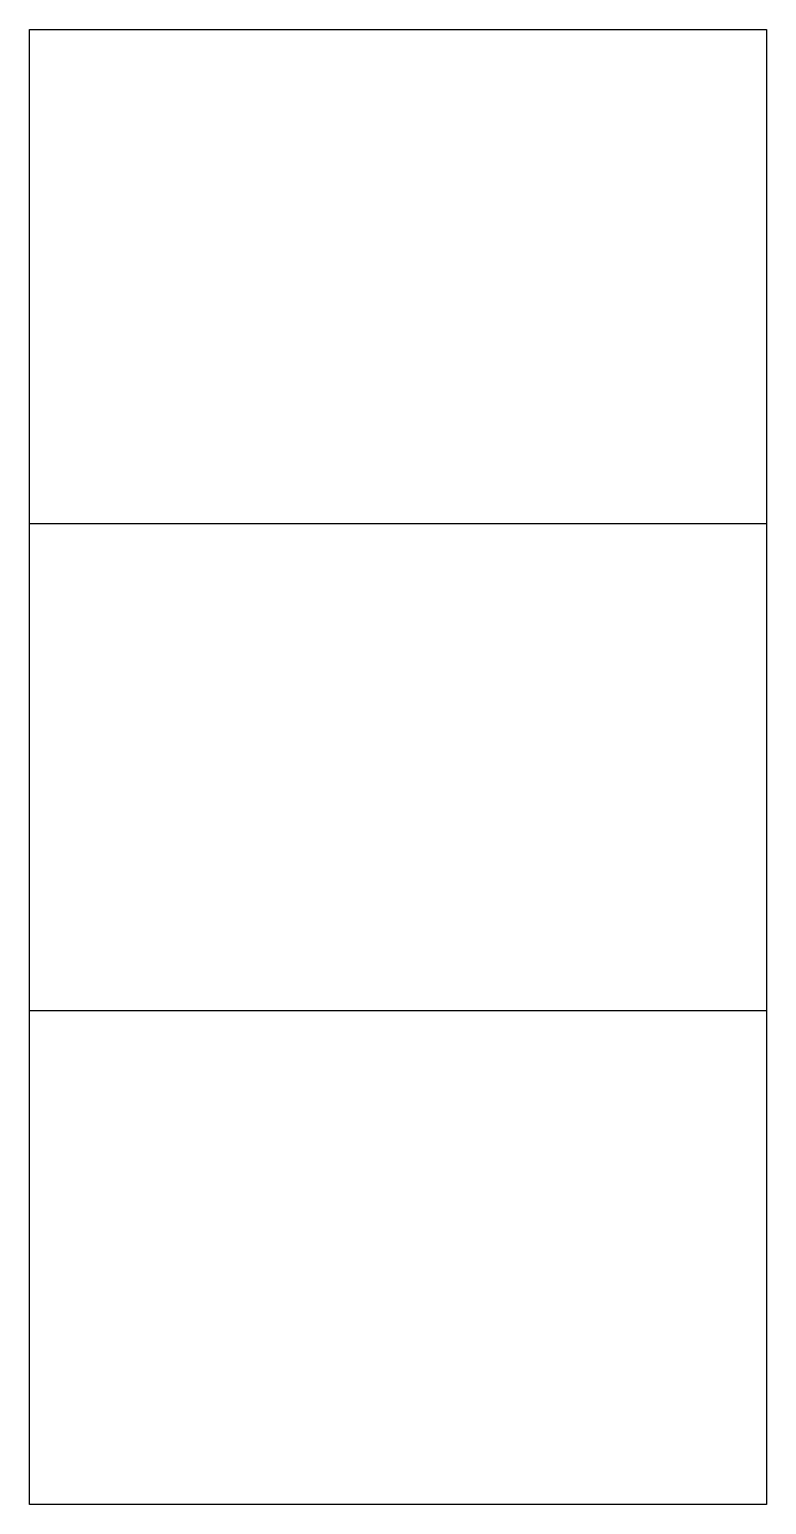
# Model space of a CAD drawing. Header units: millimetres. Extents: x -0.25 to 0.25, y -0.5 to 0.5.
import ezdxf

# ---------------------------------------------------------------- set-up
doc = ezdxf.new("R2010")
doc.units = ezdxf.units.MM

msp = doc.modelspace()

# ---------------------------------------------------------------- linework, layer by layer
at = {"color": 39, "true_color": 0x4c3926}
for points in [[(-0.25, 0.5), (0.25, 0.5), (0.25, -0.5), (-0.25, -0.5), (-0.25, 0.5)], [(-0.25, 0.165), (0.25, 0.165)], [(-0.25, -0.165), (0.25, -0.165)]]:
    msp.add_lwpolyline(points, dxfattribs=at)

doc.saveas('drawing.dxf')
